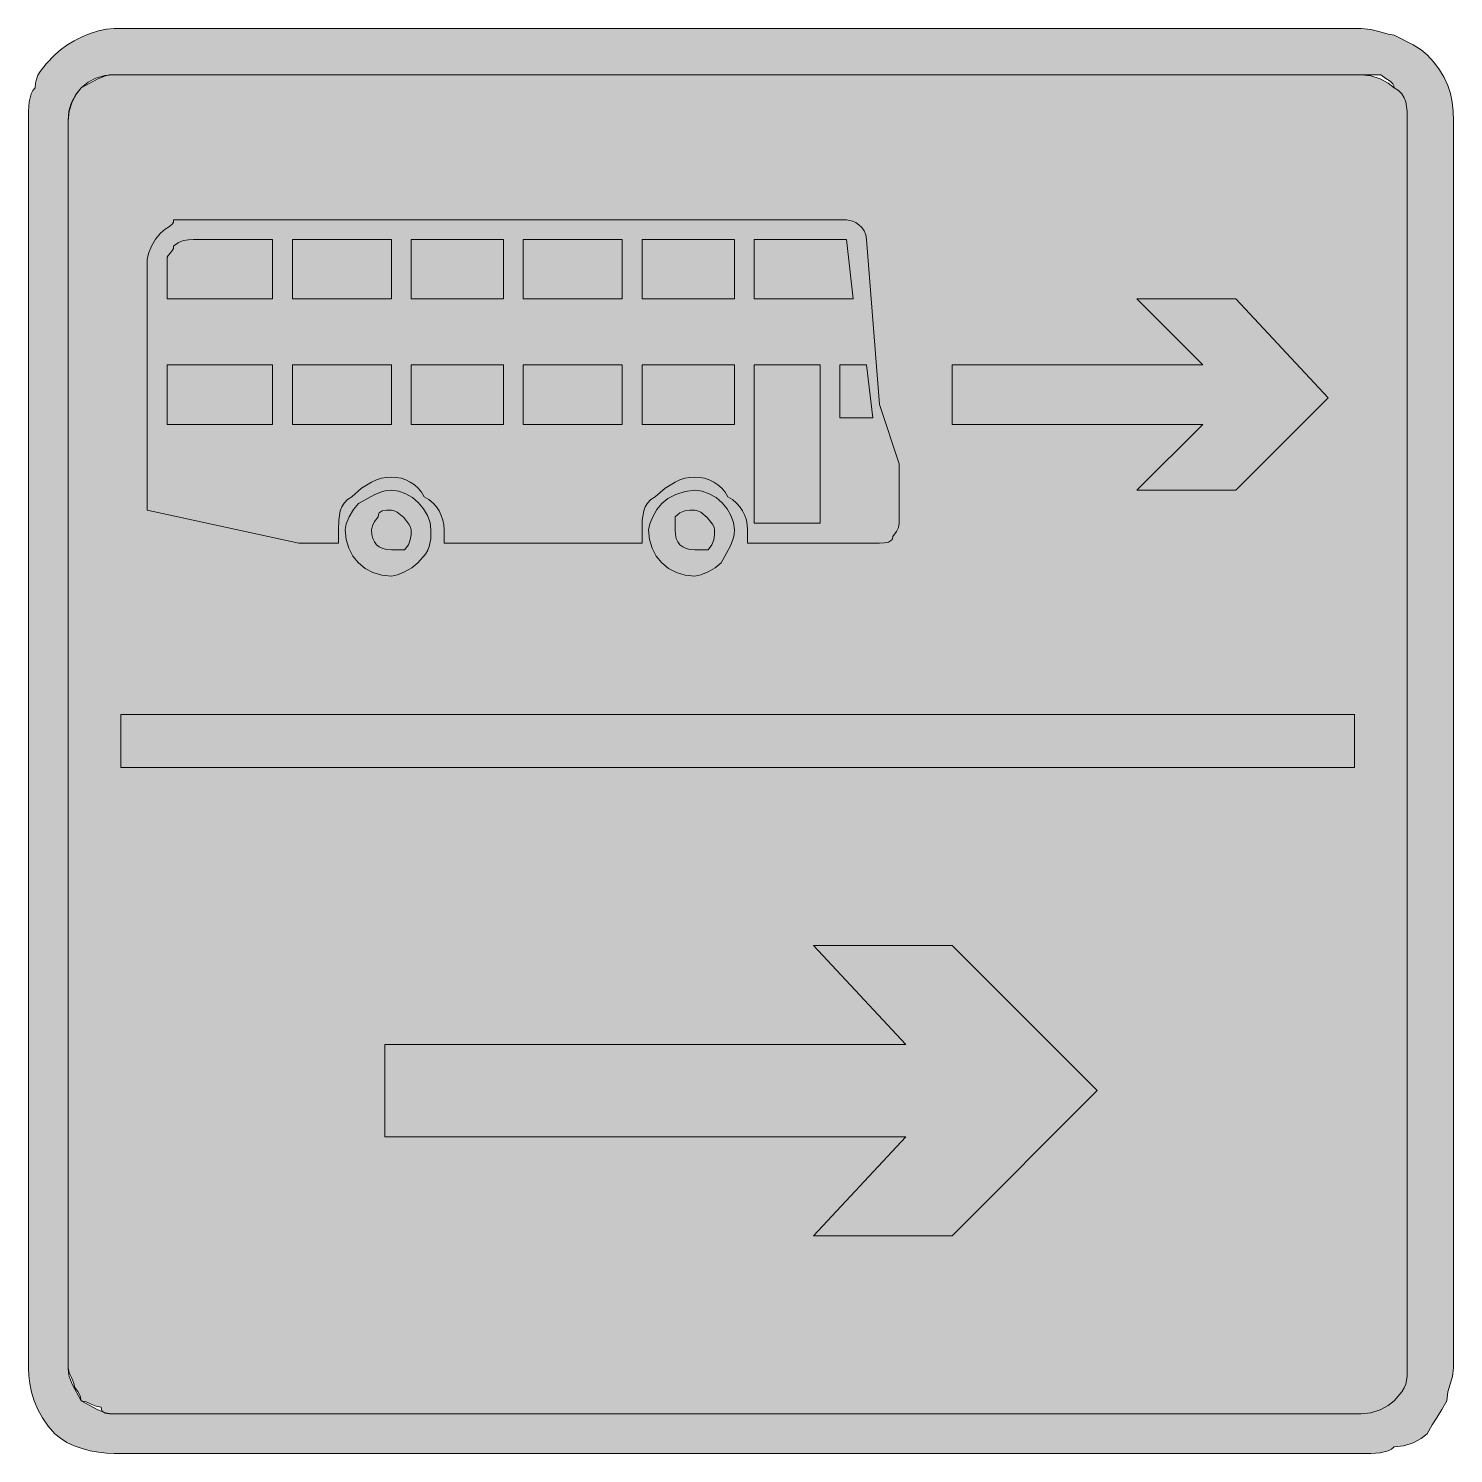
# Model space of a CAD drawing. Header units: metres. Extents: x 154 to 413, y 5 to 264.
import ezdxf

# ---------------------------------------------------------------- set-up
doc = ezdxf.new("R2010")
doc.units = ezdxf.units.M
doc.layers.add('FILL_BLACK_000000', color=7, linetype='Continuous', true_color=0x000000)
doc.layers.add('FILL_WHITE_FFFFFF', color=7, linetype='Continuous', true_color=0xffffff)

msp = doc.modelspace()

# ---------------------------------------------------------------- hatches: boundary and pattern name
at = {"layer": 'FILL_BLACK_000000', "true_color": 0x000000}
h = msp.add_hatch(color=7, dxfattribs=at)
h.dxf.hatch_style = 1
h.paths.add_polyline_path([(154.02, 251.13), (154.38, 252.57), (154.67, 253.18), (155.07, 253.68), (155.13, 254.53), (155.3, 255.29), (155.58, 256), (155.97, 256.68), (157.1, 258.07), (158.67, 259.68), (159.68, 260.58), (160.86, 261.44), (162.19, 262.25), (163.62, 262.98), (165.1, 263.59), (166.6, 264.07), (168.07, 264.37), (169.47, 264.48), (396.27, 264.48), (398.05, 264.29), (399.72, 263.88), (401.16, 263.47), (402.27, 263.28), (405.72, 261.48), (407.16, 260.58), (408.27, 259.68), (409.51, 258.33), (410.54, 256.96), (411.37, 255.57), (412.02, 254.13), (412.5, 252.64), (412.83, 251.07), (413.01, 249.43), (413.07, 247.68), (413.07, 20.88), (412.88, 19.27), (412.47, 17.88), (412.06, 16.49), (411.87, 14.88), (410.97, 13.27), (410.07, 11.88), (409.17, 10.49), (408.27, 8.88), (407.16, 8), (405.72, 7.23), (404.05, 6.69), (402.27, 6.48), (401.77, 6.08), (401.16, 5.79), (399.72, 5.43), (398.05, 5.3), (396.27, 5.28), (169.47, 5.28), (168.07, 5.34), (166.6, 5.5), (165.1, 5.79), (163.62, 6.18), (162.19, 6.69), (160.86, 7.3), (159.68, 8.04), (158.67, 8.88), (157.43, 10.28), (156.4, 11.77), (155.57, 13.31), (154.92, 14.88), (154.44, 16.45), (154.11, 17.99), (153.93, 19.48), (153.87, 20.88), (153.87, 247.68), (153.89, 249.46), (154.02, 251.13)])
h.paths.add_polyline_path([(161.12, 20.03), (161.28, 19.27), (161.82, 17.88), (163.47, 14.88), (166.47, 13.23), (167.86, 12.69), (168.62, 12.53), (169.47, 12.48), (396.27, 12.48), (398.05, 12.69), (399.72, 13.23), (401.16, 14), (402.27, 14.88), (403.66, 16.49), (404.08, 17.2), (404.37, 17.88), (404.63, 19.27), (404.67, 20.88), (404.67, 247.68), (404.63, 249.46), (404.37, 251.13), (404.08, 251.89), (403.66, 252.57), (403.06, 253.18), (402.27, 253.68), (402.22, 254.08), (402.06, 254.39), (401.52, 254.88), (400.75, 255.37), (399.87, 256.08), (396.27, 256.08), (169.47, 256.08), (167.73, 255.92), (166.13, 255.44), (164.7, 254.69), (163.47, 253.68), (162.46, 252.45), (161.71, 251.02), (161.23, 249.42), (161.07, 247.68), (161.07, 20.88), (161.12, 20.03)], flags=16)
h = msp.add_hatch(color=7, dxfattribs=at)
h.dxf.hatch_style = 1
h.paths.add_polyline_path([(303.74, 229.45), (304.34, 229.17), (304.92, 228.78), (305.45, 228.27), (305.88, 227.65), (306.16, 226.92), (306.27, 226.08), (308.67, 196.08), (312.27, 185.28), (312.27, 184.08), (312.27, 182.88), (312.27, 174.48), (312.12, 173.73), (311.76, 172.96), (311.07, 172.08), (311.02, 171.68), (310.86, 171.39), (310.32, 171.03), (309.55, 170.9), (308.67, 170.88), (284.67, 170.88), (284.67, 173.28), (284.61, 174.18), (284.45, 175.06), (284.16, 175.92), (283.77, 176.73), (283.26, 177.49), (282.65, 178.17), (281.91, 178.78), (281.07, 179.28), (280.57, 180.12), (279.96, 180.86), (279.28, 181.47), (278.52, 181.98), (277.71, 182.37), (276.85, 182.66), (275.97, 182.82), (275.07, 182.88), (274.17, 182.82), (273.27, 182.66), (272.37, 182.37), (271.47, 181.98), (269.67, 180.86), (267.87, 179.28), (267.08, 178.78), (266.48, 178.17), (266.06, 177.49), (265.77, 176.73), (265.51, 175.06), (265.47, 173.28), (265.47, 170.88), (229.47, 170.88), (229.47, 173.28), (229.41, 174.18), (229.25, 175.06), (228.96, 175.92), (228.57, 176.73), (228.06, 177.49), (227.45, 178.17), (226.71, 178.78), (225.87, 179.28), (225.37, 180.12), (224.76, 180.86), (224.08, 181.47), (223.32, 181.98), (222.51, 182.37), (221.65, 182.66), (220.77, 182.82), (219.87, 182.88), (218.97, 182.82), (218.07, 182.66), (217.17, 182.37), (216.27, 181.98), (214.47, 180.86), (212.67, 179.28), (211.88, 178.78), (211.28, 178.17), (210.86, 177.49), (210.57, 176.73), (210.31, 175.06), (210.27, 173.28), (210.27, 170.88), (203.07, 170.88), (175.47, 176.88), (175.47, 222.48), (175.68, 223.57), (176.22, 224.88), (176.99, 226.19), (177.87, 227.28), (178.75, 227.99), (179.52, 228.48), (180.06, 228.97), (180.22, 229.28), (180.27, 229.68), (183.87, 229.68), (302.67, 229.68), (303.74, 229.45)])
h.paths.add_polyline_path([(198.27, 215.28), (198.27, 226.08), (183.87, 226.08), (182.97, 226.06), (182.07, 225.93), (181.17, 225.57), (180.27, 224.88), (180.22, 224.48), (180.08, 224.17), (179.67, 223.68), (179.26, 223.19), (179.12, 222.88), (179.07, 222.48), (179.07, 215.28), (198.27, 215.28)], flags=16)
h.paths.add_polyline_path([(219.87, 215.28), (219.87, 226.08), (201.87, 226.08), (201.87, 215.28), (219.87, 215.28)], flags=16)
h.paths.add_polyline_path([(240.27, 215.28), (240.27, 226.08), (223.47, 226.08), (223.47, 215.28), (240.27, 215.28)], flags=16)
h.paths.add_polyline_path([(243.87, 215.28), (261.87, 215.28), (261.87, 226.08), (243.87, 226.08), (243.87, 215.28)], flags=16)
h.paths.add_polyline_path([(265.47, 226.08), (265.47, 215.28), (282.27, 215.28), (282.27, 226.08), (265.47, 226.08)], flags=16)
h.paths.add_polyline_path([(302.67, 226.08), (285.87, 226.08), (285.87, 215.28), (303.87, 215.28), (302.67, 226.08)], flags=16)
h.paths.add_polyline_path([(307.47, 193.68), (306.27, 203.28), (301.47, 203.28), (301.47, 193.68), (307.47, 193.68)], flags=16)
h.paths.add_polyline_path([(285.87, 174.48), (297.87, 174.48), (297.87, 203.28), (285.87, 203.28), (285.87, 174.48)], flags=16)
h.paths.add_polyline_path([(265.47, 203.28), (265.47, 192.48), (282.27, 192.48), (282.27, 203.28), (265.47, 203.28)], flags=16)
h.paths.add_polyline_path([(243.87, 203.28), (243.87, 192.48), (261.87, 192.48), (261.87, 203.28), (243.87, 203.28)], flags=16)
h.paths.add_polyline_path([(240.27, 203.28), (223.47, 203.28), (223.47, 192.48), (240.27, 192.48), (240.27, 203.28)], flags=16)
h.paths.add_polyline_path([(219.87, 192.48), (219.87, 203.28), (201.87, 203.28), (201.87, 192.48), (219.87, 192.48)], flags=16)
h.paths.add_polyline_path([(179.07, 192.48), (198.27, 192.48), (198.27, 203.28), (179.07, 203.28), (179.07, 192.48)], flags=16)
h = msp.add_hatch(color=7, dxfattribs=at)
h.dxf.hatch_style = 1
h.paths.add_polyline_path([(390.27, 197.28), (373.47, 180.48), (355.47, 180.48), (367.47, 192.48), (321.87, 192.48), (321.87, 203.28), (367.47, 203.28), (355.47, 215.28), (373.47, 215.28), (390.27, 197.28)])
h = msp.add_hatch(color=7, dxfattribs=at)
h.dxf.hatch_style = 1
h.paths.add_polyline_path([(212.22, 175.68), (212.99, 176.99), (213.87, 178.08), (216.87, 179.73), (218.26, 180.27), (219.02, 180.43), (219.87, 180.48), (221.21, 180.32), (222.51, 179.86), (223.73, 179.15), (224.82, 178.23), (225.74, 177.14), (226.45, 175.92), (226.91, 174.62), (227.07, 173.28), (227.03, 171.67), (226.77, 170.28), (226.48, 169.6), (226.06, 168.89), (224.67, 167.28), (223.58, 166.4), (222.27, 165.63), (220.96, 165.09), (219.87, 164.88), (218.13, 165.04), (216.53, 165.52), (215.1, 166.27), (213.87, 167.28), (212.86, 168.51), (212.11, 169.94), (211.63, 171.54), (211.47, 173.28), (211.68, 174.37), (212.22, 175.68)])
h.paths.add_polyline_path([(216.5, 171.7), (216.78, 171.09), (217.17, 170.58), (217.68, 170.19), (218.3, 169.9), (219.03, 169.74), (219.87, 169.68), (222.27, 169.68), (222.96, 170.58), (223.32, 171.48), (223.45, 172.38), (223.47, 173.28), (223.36, 173.78), (223.08, 174.35), (222.12, 175.53), (220.94, 176.49), (220.37, 176.77), (219.87, 176.88), (218.99, 176.86), (218.22, 176.73), (217.68, 176.37), (217.52, 176.08), (217.47, 175.68), (216.78, 174.8), (216.42, 174.03), (216.27, 173.28), (216.33, 172.44), (216.5, 171.7)], flags=16)
h = msp.add_hatch(color=7, dxfattribs=at)
h.dxf.hatch_style = 1
h.paths.add_polyline_path([(267.42, 175.68), (268.19, 176.99), (269.07, 178.08), (270.18, 178.96), (271.62, 179.73), (273.29, 180.27), (275.07, 180.48), (276.41, 180.32), (277.71, 179.86), (278.93, 179.15), (280.02, 178.23), (280.94, 177.14), (281.65, 175.92), (282.11, 174.62), (282.27, 173.28), (282.22, 172.43), (282.06, 171.67), (281.52, 170.28), (279.87, 167.28), (278.78, 166.4), (277.47, 165.63), (276.16, 165.09), (275.07, 164.88), (273.33, 165.04), (271.73, 165.52), (270.3, 166.27), (269.07, 167.28), (268.06, 168.51), (267.31, 169.94), (266.83, 171.54), (266.67, 173.28), (266.88, 174.37), (267.42, 175.68)])
h.paths.add_polyline_path([(271.7, 171.7), (271.98, 171.09), (272.37, 170.58), (272.88, 170.19), (273.5, 169.9), (274.23, 169.74), (275.07, 169.68), (277.47, 169.68), (278.16, 170.58), (278.52, 171.48), (278.65, 172.38), (278.67, 173.28), (278.56, 173.78), (278.28, 174.35), (277.32, 175.53), (276.14, 176.49), (275.57, 176.77), (275.07, 176.88), (274.17, 176.86), (273.27, 176.73), (272.37, 176.37), (271.47, 175.68), (271.47, 173.28), (271.53, 172.44), (271.7, 171.7)], flags=16)
h = msp.add_hatch(color=7, dxfattribs=at)
h.dxf.hatch_style = 1
h.paths.add_polyline_path([(170.67, 130.08), (170.67, 139.68), (395.07, 139.68), (395.07, 130.08), (170.67, 130.08)])
h = msp.add_hatch(color=7, dxfattribs=at)
h.dxf.hatch_style = 1
h.paths.add_polyline_path([(348.27, 71.28), (321.87, 44.88), (296.67, 44.88), (313.47, 62.88), (218.67, 62.88), (218.67, 79.68), (313.47, 79.68), (296.67, 97.68), (321.87, 97.68), (348.27, 71.28)])
at = {"layer": 'FILL_WHITE_FFFFFF', "true_color": 0xffffff}
h = msp.add_hatch(color=7, dxfattribs=at)
h.dxf.hatch_style = 1
h.paths.add_polyline_path([(396.27, 256.08), (398.05, 255.87), (399.72, 255.33), (401.16, 254.56), (402.27, 253.68), (403.06, 253.18), (403.66, 252.57), (404.08, 251.89), (404.37, 251.13), (404.63, 249.46), (404.67, 247.68), (404.67, 20.88), (404.63, 19.27), (404.37, 17.88), (404.08, 17.2), (403.66, 16.49), (402.27, 14.88), (401.16, 14), (399.72, 13.23), (398.05, 12.69), (396.27, 12.48), (169.47, 12.48), (168.59, 12.5), (167.82, 12.63), (167.28, 12.99), (167.12, 13.28), (167.07, 13.68), (166.17, 13.87), (165.27, 14.28), (164.37, 14.69), (163.47, 14.88), (163.28, 15.76), (162.87, 16.53), (162.27, 17.28), (162.08, 18.18), (161.67, 19.08), (161.26, 19.98), (161.07, 20.88), (161.07, 247.68), (161.28, 249.46), (161.82, 251.13), (162.59, 252.57), (163.47, 253.68), (166.47, 255.33), (167.86, 255.87), (168.62, 256.03), (169.47, 256.08), (396.27, 256.08)])

# ---------------------------------------------------------------- linework, layer by layer
at = {"layer": 'FILL_BLACK_000000', "lineweight": 0, "true_color": 0x000000}
for points in [[(154.02, 251.13), (154.38, 252.57), (154.67, 253.18), (155.07, 253.68), (155.13, 254.53), (155.3, 255.29), (155.58, 256), (155.97, 256.68), (157.1, 258.07), (158.67, 259.68), (159.68, 260.58), (160.86, 261.44), (162.19, 262.25), (163.62, 262.98), (165.1, 263.59), (166.6, 264.07), (168.07, 264.37), (169.47, 264.48), (396.27, 264.48), (398.05, 264.29), (399.72, 263.88), (401.16, 263.47), (402.27, 263.28), (405.72, 261.48), (407.16, 260.58), (408.27, 259.68), (409.51, 258.33), (410.54, 256.96), (411.37, 255.57), (412.02, 254.13), (412.5, 252.64), (412.83, 251.07), (413.01, 249.43), (413.07, 247.68), (413.07, 20.88), (412.88, 19.27), (412.47, 17.88), (412.06, 16.49), (411.87, 14.88), (410.97, 13.27), (410.07, 11.88), (409.17, 10.49), (408.27, 8.88), (407.16, 8), (405.72, 7.23), (404.05, 6.69), (402.27, 6.48), (401.77, 6.08), (401.16, 5.79), (399.72, 5.43), (398.05, 5.3), (396.27, 5.28), (169.47, 5.28), (168.07, 5.34), (166.6, 5.5), (165.1, 5.79), (163.62, 6.18), (162.19, 6.69), (160.86, 7.3), (159.68, 8.04), (158.67, 8.88), (157.43, 10.28), (156.4, 11.77), (155.57, 13.31), (154.92, 14.88), (154.44, 16.45), (154.11, 17.99), (153.93, 19.48), (153.87, 20.88), (153.87, 247.68), (153.89, 249.46)], [(161.12, 20.03), (161.28, 19.27), (161.82, 17.88), (163.47, 14.88), (166.47, 13.23), (167.86, 12.69), (168.62, 12.53), (169.47, 12.48), (396.27, 12.48), (398.05, 12.69), (399.72, 13.23), (401.16, 14), (402.27, 14.88), (403.66, 16.49), (404.08, 17.2), (404.37, 17.88), (404.63, 19.27), (404.67, 20.88), (404.67, 247.68), (404.63, 249.46), (404.37, 251.13), (404.08, 251.89), (403.66, 252.57), (403.06, 253.18), (402.27, 253.68), (402.22, 254.08), (402.06, 254.39), (401.52, 254.88), (400.75, 255.37), (399.87, 256.08), (396.27, 256.08), (169.47, 256.08), (167.73, 255.92), (166.13, 255.44), (164.7, 254.69), (163.47, 253.68), (162.46, 252.45), (161.71, 251.02), (161.23, 249.42), (161.07, 247.68), (161.07, 20.88)], [(303.74, 229.45), (304.34, 229.17), (304.92, 228.78), (305.45, 228.27), (305.88, 227.65), (306.16, 226.92), (306.27, 226.08), (308.67, 196.08), (312.27, 185.28), (312.27, 184.08), (312.27, 182.88), (312.27, 174.48), (312.12, 173.73), (311.76, 172.96), (311.07, 172.08), (311.02, 171.68), (310.86, 171.39), (310.32, 171.03), (309.55, 170.9), (308.67, 170.88), (284.67, 170.88), (284.67, 173.28), (284.61, 174.18), (284.45, 175.06), (284.16, 175.92), (283.77, 176.73), (283.26, 177.49), (282.65, 178.17), (281.91, 178.78), (281.07, 179.28), (280.57, 180.12), (279.96, 180.86), (279.28, 181.47), (278.52, 181.98), (277.71, 182.37), (276.85, 182.66), (275.97, 182.82), (275.07, 182.88), (274.17, 182.82), (273.27, 182.66), (272.37, 182.37), (271.47, 181.98), (269.67, 180.86), (267.87, 179.28), (267.08, 178.78), (266.48, 178.17), (266.06, 177.49), (265.77, 176.73), (265.51, 175.06), (265.47, 173.28), (265.47, 170.88), (229.47, 170.88), (229.47, 173.28), (229.41, 174.18), (229.25, 175.06), (228.96, 175.92), (228.57, 176.73), (228.06, 177.49), (227.45, 178.17), (226.71, 178.78), (225.87, 179.28), (225.37, 180.12), (224.76, 180.86), (224.08, 181.47), (223.32, 181.98), (222.51, 182.37), (221.65, 182.66), (220.77, 182.82), (219.87, 182.88), (218.97, 182.82), (218.07, 182.66), (217.17, 182.37), (216.27, 181.98), (214.47, 180.86), (212.67, 179.28), (211.88, 178.78), (211.28, 178.17), (210.86, 177.49), (210.57, 176.73), (210.31, 175.06), (210.27, 173.28), (210.27, 170.88), (203.07, 170.88), (175.47, 176.88), (175.47, 222.48), (175.68, 223.57), (176.22, 224.88), (176.99, 226.19), (177.87, 227.28), (178.75, 227.99), (179.52, 228.48), (180.06, 228.97), (180.22, 229.28), (180.27, 229.68), (183.87, 229.68), (302.67, 229.68)], [(198.27, 215.28), (198.27, 226.08), (183.87, 226.08), (182.97, 226.06), (182.07, 225.93), (181.17, 225.57), (180.27, 224.88), (180.22, 224.48), (180.08, 224.17), (179.67, 223.68), (179.26, 223.19), (179.12, 222.88), (179.07, 222.48), (179.07, 215.28)], [(219.87, 215.28), (219.87, 226.08), (201.87, 226.08), (201.87, 215.28)], [(240.27, 215.28), (240.27, 226.08), (223.47, 226.08), (223.47, 215.28)], [(243.87, 215.28), (261.87, 215.28), (261.87, 226.08), (243.87, 226.08)], [(265.47, 226.08), (265.47, 215.28), (282.27, 215.28), (282.27, 226.08)], [(302.67, 226.08), (285.87, 226.08), (285.87, 215.28), (303.87, 215.28)], [(390.27, 197.28), (373.47, 180.48), (355.47, 180.48), (367.47, 192.48), (321.87, 192.48), (321.87, 203.28), (367.47, 203.28), (355.47, 215.28), (373.47, 215.28)], [(179.07, 192.48), (198.27, 192.48), (198.27, 203.28), (179.07, 203.28)], [(219.87, 192.48), (219.87, 203.28), (201.87, 203.28), (201.87, 192.48)], [(240.27, 203.28), (223.47, 203.28), (223.47, 192.48), (240.27, 192.48)], [(243.87, 203.28), (243.87, 192.48), (261.87, 192.48), (261.87, 203.28)], [(265.47, 203.28), (265.47, 192.48), (282.27, 192.48), (282.27, 203.28)], [(285.87, 174.48), (297.87, 174.48), (297.87, 203.28), (285.87, 203.28)], [(307.47, 193.68), (306.27, 203.28), (301.47, 203.28), (301.47, 193.68)], [(212.22, 175.68), (212.99, 176.99), (213.87, 178.08), (216.87, 179.73), (218.26, 180.27), (219.02, 180.43), (219.87, 180.48), (221.21, 180.32), (222.51, 179.86), (223.73, 179.15), (224.82, 178.23), (225.74, 177.14), (226.45, 175.92), (226.91, 174.62), (227.07, 173.28), (227.03, 171.67), (226.77, 170.28), (226.48, 169.6), (226.06, 168.89), (224.67, 167.28), (223.58, 166.4), (222.27, 165.63), (220.96, 165.09), (219.87, 164.88), (218.13, 165.04), (216.53, 165.52), (215.1, 166.27), (213.87, 167.28), (212.86, 168.51), (212.11, 169.94), (211.63, 171.54), (211.47, 173.28), (211.68, 174.37)], [(267.42, 175.68), (268.19, 176.99), (269.07, 178.08), (270.18, 178.96), (271.62, 179.73), (273.29, 180.27), (275.07, 180.48), (276.41, 180.32), (277.71, 179.86), (278.93, 179.15), (280.02, 178.23), (280.94, 177.14), (281.65, 175.92), (282.11, 174.62), (282.27, 173.28), (282.22, 172.43), (282.06, 171.67), (281.52, 170.28), (279.87, 167.28), (278.78, 166.4), (277.47, 165.63), (276.16, 165.09), (275.07, 164.88), (273.33, 165.04), (271.73, 165.52), (270.3, 166.27), (269.07, 167.28), (268.06, 168.51), (267.31, 169.94), (266.83, 171.54), (266.67, 173.28), (266.88, 174.37)], [(216.5, 171.7), (216.78, 171.09), (217.17, 170.58), (217.68, 170.19), (218.3, 169.9), (219.03, 169.74), (219.87, 169.68), (222.27, 169.68), (222.96, 170.58), (223.32, 171.48), (223.45, 172.38), (223.47, 173.28), (223.36, 173.78), (223.08, 174.35), (222.12, 175.53), (220.94, 176.49), (220.37, 176.77), (219.87, 176.88), (218.99, 176.86), (218.22, 176.73), (217.68, 176.37), (217.52, 176.08), (217.47, 175.68), (216.78, 174.8), (216.42, 174.03), (216.27, 173.28), (216.33, 172.44)], [(271.7, 171.7), (271.98, 171.09), (272.37, 170.58), (272.88, 170.19), (273.5, 169.9), (274.23, 169.74), (275.07, 169.68), (277.47, 169.68), (278.16, 170.58), (278.52, 171.48), (278.65, 172.38), (278.67, 173.28), (278.56, 173.78), (278.28, 174.35), (277.32, 175.53), (276.14, 176.49), (275.57, 176.77), (275.07, 176.88), (274.17, 176.86), (273.27, 176.73), (272.37, 176.37), (271.47, 175.68), (271.47, 173.28), (271.53, 172.44)], [(170.67, 130.08), (170.67, 139.68), (395.07, 139.68), (395.07, 130.08)], [(348.27, 71.28), (321.87, 44.88), (296.67, 44.88), (313.47, 62.88), (218.67, 62.88), (218.67, 79.68), (313.47, 79.68), (296.67, 97.68), (321.87, 97.68)]]:
    msp.add_lwpolyline(points, close=True, dxfattribs=at)
at = {"layer": 'FILL_WHITE_FFFFFF', "lineweight": 0, "true_color": 0xffffff}
msp.add_lwpolyline([(396.27, 256.08), (398.05, 255.87), (399.72, 255.33), (401.16, 254.56), (402.27, 253.68), (403.06, 253.18), (403.66, 252.57), (404.08, 251.89), (404.37, 251.13), (404.63, 249.46), (404.67, 247.68), (404.67, 20.88), (404.63, 19.27), (404.37, 17.88), (404.08, 17.2), (403.66, 16.49), (402.27, 14.88), (401.16, 14), (399.72, 13.23), (398.05, 12.69), (396.27, 12.48), (169.47, 12.48), (168.59, 12.5), (167.82, 12.63), (167.28, 12.99), (167.12, 13.28), (167.07, 13.68), (166.17, 13.87), (165.27, 14.28), (164.37, 14.69), (163.47, 14.88), (163.28, 15.76), (162.87, 16.53), (162.27, 17.28), (162.08, 18.18), (161.67, 19.08), (161.26, 19.98), (161.07, 20.88), (161.07, 247.68), (161.28, 249.46), (161.82, 251.13), (162.59, 252.57), (163.47, 253.68), (166.47, 255.33), (167.86, 255.87), (168.62, 256.03), (169.47, 256.08)], close=True, dxfattribs=at)

doc.saveas('drawing.dxf')
